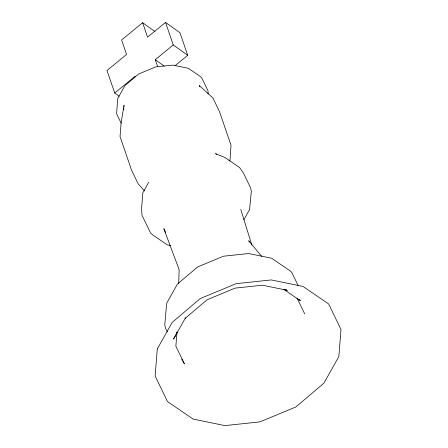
<?xml version="1.0" encoding="UTF-8"?>
<svg xmlns="http://www.w3.org/2000/svg" width="448" height="448" viewBox="0 0 448 448"><rect width="100%" height="100%" fill="white"/><g stroke="black" fill="none" stroke-linecap="round" stroke-linejoin="round"><path stroke-width="0.67" d="M178.741 283.494L179.138 269.618L163.811 228.726L165.62 232.462M229.891 161.134L231.045 145.331L219.509 111.642L212.89 97.972L199.237 85.518L199.842 86.761M123.698 109.878L123.855 107.901M123.956 106.579L124.062 105.258L121.19 122.058L120.036 136.545L131.572 170.24L138.191 183.91L144.592 190.932M176.966 332.298L175.862 346.203L184.43 363.91L181.72 359.178M208.09 93.979L208.046 90.916L201.964 78.35L200.693 76.765L188.283 68.281L172.878 65.122L155.786 66.875L138.678 73.976L125.322 85.327M176.96 331.923L176.848 333.211L173.51 339.13L185.578 317.66M148.646 182.302L142.811 192.92L141.596 208.214L141.96 215.264L150.657 233.122L152.802 234.987L167.272 244.871L170.593 245.554M124.891 85.702L117.673 98.566L116.609 113.809L121.167 123.234M243.846 219.766L249.564 209.574L251.328 191.302L250.69 188.042L243.46 173.102L239.574 167.507L225.103 157.623L215.516 153.625L216.63 154.386M185.147 318.399L207.071 299.774L235.133 288.114L262.506 285.219L287.33 290.31L285.533 289.582M154.874 31.494L142.626 22.702L121.598 39.99L126.549 54.443L107.005 70.51L114.716 93.038L119.168 96.236M175.039 65.733L187.712 55.317L180.001 32.788L165.525 22.4L147.571 37.156L142.626 22.702M114.716 93.038L135.302 76.115M157.73 66.819L155.288 59.685L173.236 44.929L165.525 22.4M283.662 289.318L300.406 300.759L298.99 299.253M173.236 44.929L187.712 55.317M155.288 59.685L164.192 66.08M261.604 256.273L248.707 240.716L249.29 241.926M298.077 285.46L291.743 272.373L290.052 270.833L271.611 258.227L248.718 253.534L223.49 256.206L197.618 266.952L177.408 284.122L166.684 303.234L164.746 325.13L165.519 328.048L167.334 331.8M297.041 298.066L304.73 313.942M240.783 209.457L251.826 245.028M157.282 348.958L155.131 376.034L167.496 401.576L193.11 419.082L224.902 425.6L259.941 421.887L295.876 406.963L323.943 383.118L338.845 356.574L340.995 329.498L328.636 303.957L303.016 286.446L271.225 279.933L236.186 283.646L200.25 298.57L172.183 322.414L157.282 348.958"/></g></svg>
